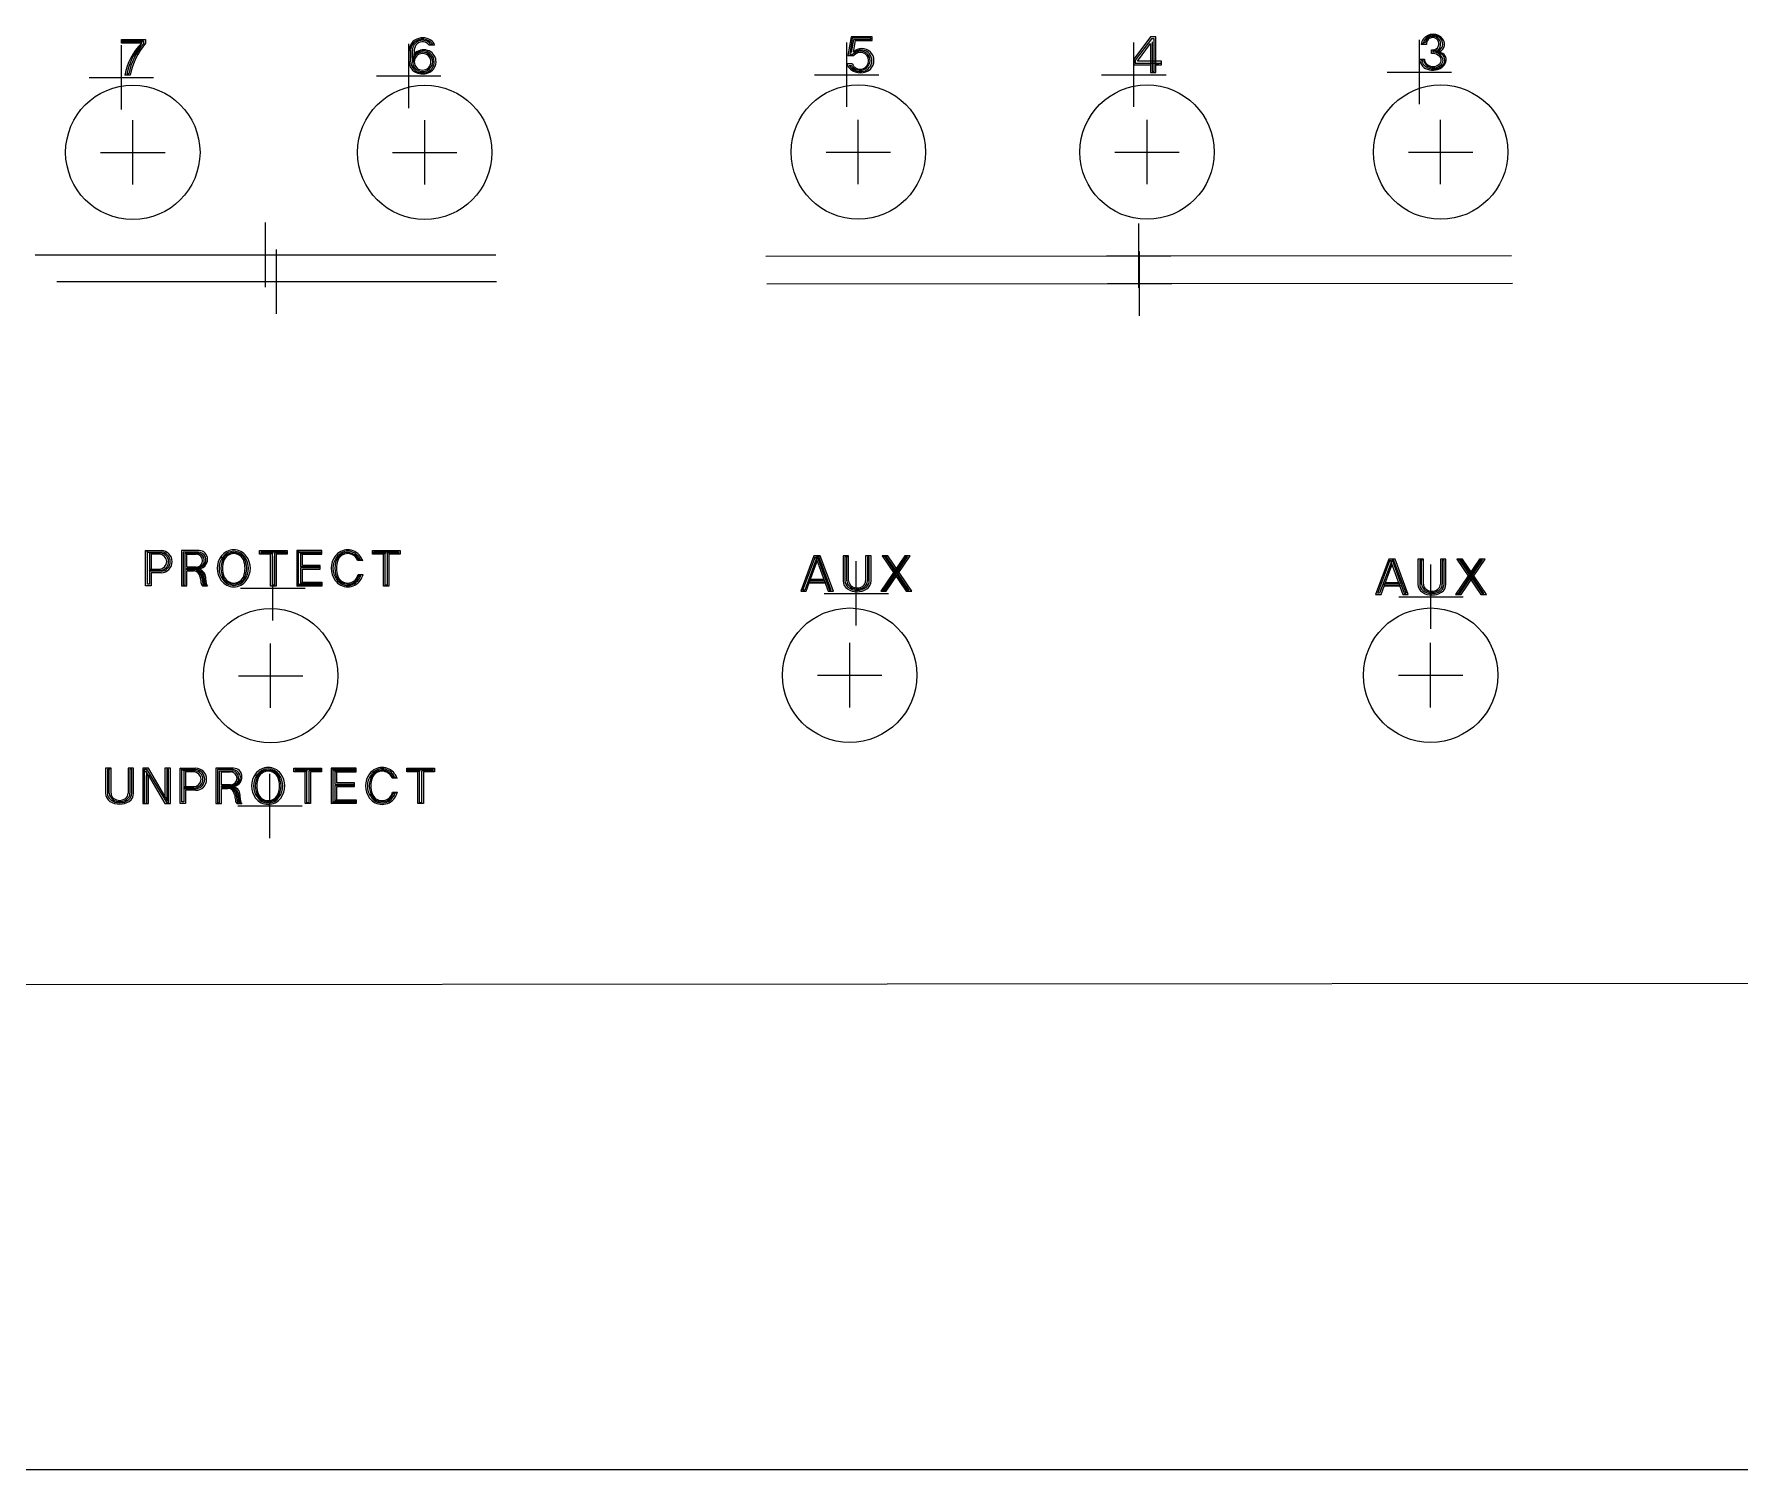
# Model space of a CAD drawing. Header units: millimetres. Extents: x -1 to 346, y -1 to 125.
# Drawn here: x 198.7 to 272.4, y 0 to 62 of the extents above; entities that cross this region are included whole.
import ezdxf

# ---------------------------------------------------------------- set-up
doc = ezdxf.new("R2010")
doc.units = ezdxf.units.MM
for name, color, linetype in [('Contour', 7, 'CONTINUOUS'), ('Engraving', 7, 'CONTINUOUS'), ('Reference_points', 1, 'CONTINUOUS')]:
    doc.layers.add(name, color=color, linetype=linetype)

msp = doc.modelspace()

# ---------------------------------------------------------------- linework, layer by layer
at = {"layer": 'Contour', "color": 7, "linetype": 'CONTINUOUS'}
msp.add_line((346, 0), (0, 0), dxfattribs=at)
for centre in [(202.981, 56.865), (215.583, 56.865), (234.299, 56.878), (246.768, 56.875), (259.438, 56.875), (208.93, 34.278), (233.93, 34.299), (259.009, 34.299)]:
    msp.add_circle(centre, 2.9, dxfattribs=at)
at = {"layer": 'Engraving', "color": 255, "linetype": 'CONTINUOUS'}
for p, q in [((202.489, 61.57083), (202.489, 61.73)), ((202.489, 61.73), (203.52358, 61.73)), ((203.36442, 61.57083), (202.489, 61.57083)), ((202.52083, 61.61858), (202.52083, 61.68225)), ((202.52083, 61.68225), (203.444, 61.68225)), ((203.39625, 61.61858), (202.52083, 61.61858)), ((203.26892, 61.41167), (203.36442, 61.57083)), ((203.444, 61.68225), (203.444, 61.55492)), ((203.52358, 61.73), (203.52358, 61.57083)), ((214.9715, 61.26575), (214.9715, 60.80417)), ((215.05108, 60.9315), (215.05108, 61.26575)), ((215.13067, 61.26575), (215.13067, 61.1225)), ((215.13067, 60.77233), (215.13067, 61.1225)), ((216.00608, 61.48858), (215.76733, 61.48858)), ((215.831, 61.53633), (215.9265, 61.53633)), ((233.995, 61.845), (233.85175, 61.04917)), ((234.04275, 61.79725), (233.93133, 61.09692)), ((234.90225, 61.845), (233.995, 61.845)), ((234.01092, 61.1765), (234.10642, 61.73358)), ((234.83858, 61.79725), (234.04275, 61.79725)), ((234.0905, 61.19242), (234.186, 61.68583)), ((234.10642, 61.73358), (234.83858, 61.73358)), ((234.186, 61.68583), (234.90225, 61.68583)), ((234.83858, 61.73358), (234.83858, 61.79725)), ((234.90225, 61.68583), (234.90225, 61.845)), ((246.91225, 61.845), (246.196, 60.89)), ((246.96, 61.76542), (246.25967, 60.84225)), ((246.35517, 60.7945), (246.91225, 61.5585)), ((247.151, 61.845), (246.91225, 61.845)), ((246.91225, 61.5585), (246.91225, 60.317)), ((247.07142, 61.76542), (246.96, 61.76542)), ((246.99183, 61.63808), (246.99183, 60.34883)), ((247.07142, 60.34883), (247.07142, 61.76542)), ((247.151, 60.317), (247.151, 61.845)), ((258.70008, 61.58992), (258.60458, 61.52625)), ((258.82742, 61.52625), (258.60458, 61.52625)), ((258.77967, 61.58992), (258.70008, 61.58992)), ((259.05025, 61.12833), (259.05025, 61.2875)), ((259.05025, 61.2875), (259.11392, 61.2875)), ((259.11392, 61.12833), (259.05025, 61.12833)), ((259.11392, 61.23975), (259.30492, 61.2875)), ((259.11392, 61.192), (259.11392, 61.23975)), ((215.05108, 60.9315), (215.05108, 60.77233)), ((215.05108, 60.77233), (215.13067, 60.77233)), ((234.04275, 60.68308), (233.804, 60.68308)), ((233.85175, 61.04917), (234.10642, 61.04917)), ((233.8995, 60.61942), (233.995, 60.61942)), ((233.93133, 61.09692), (234.05867, 61.09692)), ((246.196, 60.89), (246.196, 60.63533)), ((246.196, 60.63533), (246.91225, 60.63533)), ((246.25967, 60.84225), (246.25967, 60.71492)), ((246.25967, 60.71492), (247.342, 60.71492)), ((247.38975, 60.7945), (246.35517, 60.7945)), ((247.342, 60.71492), (247.151, 60.63533)), ((247.151, 60.63533), (247.38975, 60.63533)), ((247.38975, 60.63533), (247.38975, 60.7945)), ((258.525, 60.88958), (258.74783, 60.88958)), ((258.6205, 60.82592), (258.70008, 60.82592)), ((202.871, 60.202), (202.63225, 60.202)), ((202.80733, 60.24975), (202.72775, 60.24975)), ((246.91225, 60.317), (247.151, 60.317)), ((246.99183, 60.34883), (247.07142, 60.34883)), ((198.764, 52.44556), (218.658, 52.43444)), ((230.312, 52.38864), (262.5, 52.41336)), ((199.697, 51.2855), (218.679, 51.2865)), ((230.349, 51.18864), (262.537, 51.21336)), ((203.69408, 39.56558), (203.53492, 39.677)), ((203.53492, 39.677), (204.20342, 39.677)), ((203.53492, 38.149), (203.53492, 39.677)), ((203.6145, 38.22858), (203.6145, 39.61333)), ((203.6145, 39.61333), (204.20342, 39.61333)), ((203.69408, 39.56558), (203.69408, 38.22858)), ((204.1875, 39.56558), (203.69408, 39.56558)), ((204.12383, 39.51783), (203.77367, 39.51783)), ((203.77367, 39.51783), (203.77367, 38.88117)), ((205.843, 39.677), (205.079, 39.677)), ((205.079, 39.677), (205.079, 38.149)), ((205.81117, 39.61333), (205.15858, 39.61333)), ((205.15858, 39.61333), (205.15858, 38.18083)), ((205.23817, 38.18083), (205.23817, 39.56558)), ((205.23817, 39.56558), (205.81117, 39.56558)), ((205.31775, 38.96075), (205.31775, 39.51783)), ((205.31775, 39.51783), (205.71567, 39.51783)), ((206.90942, 39.24625), (206.798, 39.43725)), ((206.86167, 39.3895), (206.92533, 39.3895)), ((206.92533, 39.3895), (206.90942, 39.24625)), ((208.454, 39.51683), (208.454, 39.676)), ((208.454, 39.676), (209.64775, 39.676)), ((208.9315, 39.51683), (208.454, 39.51683)), ((208.51767, 39.56458), (208.51767, 39.62825)), ((208.51767, 39.62825), (209.58408, 39.62825)), ((209.04292, 39.56458), (208.51767, 39.56458)), ((209.01108, 39.56458), (208.9315, 39.51683)), ((208.9315, 38.148), (208.9315, 39.51683)), ((209.01108, 38.17983), (209.01108, 39.56458)), ((209.58408, 39.56458), (209.09067, 39.56458)), ((209.09067, 39.56458), (209.09067, 38.17983)), ((209.64775, 39.51683), (209.17025, 39.51683)), ((209.17025, 39.51683), (209.17025, 38.148)), ((209.58408, 39.62825), (209.58408, 39.56458)), ((209.64775, 39.676), (209.64775, 39.51683)), ((210.1405, 39.62825), (210.06092, 39.676)), ((210.06092, 39.676), (210.06092, 38.148)), ((211.14325, 39.676), (210.06092, 39.676)), ((210.06092, 39.676), (210.29967, 39.51683)), ((210.29967, 39.51683), (210.06092, 39.676)), ((210.1405, 39.62825), (211.0955, 39.62825)), ((210.1405, 38.19575), (210.1405, 39.62825)), ((211.0955, 39.56458), (210.22008, 39.56458)), ((210.22008, 39.56458), (210.22008, 38.99158)), ((210.29967, 39.03933), (210.29967, 39.51683)), ((210.29967, 39.51683), (211.14325, 39.51683)), ((211.06367, 39.03933), (210.29967, 39.03933)), ((211.06367, 38.88017), (211.06367, 39.03933)), ((211.0955, 39.62825), (211.0955, 39.56458)), ((211.14325, 39.51683), (211.14325, 39.676)), ((212.71883, 39.294), (212.63925, 39.42133)), ((212.90983, 39.24625), (212.687, 39.24625)), ((212.7825, 39.294), (212.71883, 39.294)), ((212.79842, 39.30992), (212.90983, 39.24625)), ((213.323, 39.51683), (213.323, 39.676)), ((213.323, 39.676), (214.51675, 39.676)), ((213.8005, 39.51683), (213.323, 39.51683)), ((213.38667, 39.56458), (213.38667, 39.62825)), ((213.38667, 39.62825), (214.45308, 39.62825)), ((213.91192, 39.56458), (213.38667, 39.56458)), ((213.88008, 39.56458), (213.8005, 39.51683)), ((213.8005, 38.148), (213.8005, 39.51683)), ((213.88008, 38.17983), (213.88008, 39.56458)), ((214.45308, 39.56458), (213.95967, 39.56458)), ((213.95967, 39.56458), (213.95967, 38.17983)), ((214.51675, 39.51683), (214.03925, 39.51683)), ((214.03925, 39.51683), (214.03925, 38.148)), ((214.45308, 39.62825), (214.45308, 39.56458)), ((214.51675, 39.676), (214.51675, 39.51683)), ((232.388, 39.455), (231.815, 37.927)), ((231.9105, 37.97475), (232.45167, 39.42317)), ((232.53125, 39.42317), (231.99008, 37.97475)), ((232.05375, 37.927), (232.51533, 39.20033)), ((232.51533, 39.20033), (232.22883, 38.43633)), ((232.65858, 39.455), (232.388, 39.455)), ((232.45167, 39.42317), (232.99283, 37.927)), ((232.53125, 39.42317), (233.0565, 37.97475)), ((232.59492, 39.42317), (232.53125, 39.42317)), ((233.13608, 37.97475), (232.59492, 39.42317)), ((233.23158, 37.927), (232.65858, 39.455)), ((233.88467, 39.454), (233.64592, 39.454)), ((233.64592, 39.454), (233.64592, 38.37167)), ((233.80508, 39.40625), (233.7255, 39.40625)), ((233.7255, 39.40625), (233.7255, 38.37167)), ((233.80508, 39.40625), (233.88467, 39.454)), ((233.80508, 38.37167), (233.80508, 39.40625)), ((233.88467, 38.37167), (233.88467, 39.454)), ((234.85558, 39.454), (234.61683, 39.454)), ((234.61683, 39.454), (234.61683, 38.37167)), ((234.776, 39.40625), (234.69642, 39.40625)), ((234.69642, 39.40625), (234.69642, 38.37167)), ((234.776, 38.37167), (234.776, 39.40625)), ((234.85558, 38.37167), (234.85558, 39.454)), ((236.3035, 39.454), (235.26892, 37.926)), ((235.444, 39.40625), (235.33258, 39.454)), ((235.33258, 39.454), (236.36717, 37.926)), ((235.57133, 39.454), (235.33258, 39.454)), ((236.35125, 39.40625), (235.38033, 37.97375)), ((235.444, 39.40625), (236.41492, 37.97375)), ((235.52358, 39.40625), (235.444, 39.40625)), ((235.45992, 37.97375), (236.43083, 39.40625)), ((235.50767, 37.926), (236.54225, 39.454)), ((236.4945, 37.97375), (235.52358, 39.40625)), ((236.60592, 37.926), (235.57133, 39.454)), ((236.54225, 39.454), (236.3035, 39.454)), ((236.43083, 39.40625), (236.35125, 39.40625)), ((257.202, 39.312), (256.629, 37.784)), ((256.7245, 37.83175), (257.26567, 39.28017)), ((257.34525, 39.28017), (256.80408, 37.83175)), ((256.86775, 37.784), (257.32933, 39.05733)), ((257.32933, 39.05733), (257.04283, 38.29333)), ((257.47258, 39.312), (257.202, 39.312)), ((257.26567, 39.28017), (257.80683, 37.784)), ((257.34525, 39.28017), (257.8705, 37.83175)), ((257.40892, 39.28017), (257.34525, 39.28017)), ((257.95008, 37.83175), (257.40892, 39.28017)), ((258.04558, 37.784), (257.47258, 39.312)), ((258.69867, 39.311), (258.45992, 39.311)), ((258.45992, 39.311), (258.45992, 38.22867)), ((258.61908, 39.26325), (258.5395, 39.26325)), ((258.5395, 39.26325), (258.5395, 38.22867)), ((258.61908, 39.26325), (258.69867, 39.311)), ((258.61908, 38.22867), (258.61908, 39.26325)), ((258.69867, 38.22867), (258.69867, 39.311)), ((259.66958, 39.311), (259.43083, 39.311)), ((259.43083, 39.311), (259.43083, 38.22867)), ((259.59, 39.26325), (259.51042, 39.26325)), ((259.51042, 39.26325), (259.51042, 38.22867)), ((259.59, 38.22867), (259.59, 39.26325)), ((259.66958, 38.22867), (259.66958, 39.311)), ((261.1175, 39.311), (260.08292, 37.783)), ((260.258, 39.26325), (260.14658, 39.311)), ((260.14658, 39.311), (261.18117, 37.783)), ((260.38533, 39.311), (260.14658, 39.311)), ((261.16525, 39.26325), (260.19433, 37.83075)), ((260.258, 39.26325), (261.22892, 37.83075)), ((260.33758, 39.26325), (260.258, 39.26325)), ((260.27392, 37.83075), (261.24483, 39.26325)), ((260.32167, 37.783), (261.35625, 39.311)), ((261.3085, 37.83075), (260.33758, 39.26325)), ((261.41992, 37.783), (260.38533, 39.311)), ((261.35625, 39.311), (261.1175, 39.311)), ((261.24483, 39.26325), (261.16525, 39.26325)), ((203.69408, 38.78567), (203.77367, 38.88117)), ((204.20342, 38.78567), (203.69408, 38.78567)), ((203.77367, 38.88117), (204.12383, 38.88117)), ((203.77367, 38.88117), (203.77367, 38.83342)), ((203.77367, 38.83342), (204.21933, 38.83342)), ((204.20342, 38.722), (203.77367, 38.722)), ((203.77367, 38.722), (203.77367, 38.149)), ((205.71567, 38.96075), (205.31775, 38.96075)), ((205.31775, 38.84933), (205.31775, 38.913)), ((205.31775, 38.913), (205.69975, 38.913)), ((205.69975, 38.84933), (205.31775, 38.84933)), ((205.31775, 38.149), (205.31775, 38.80158)), ((205.31775, 38.80158), (205.60425, 38.80158)), ((205.85892, 38.94483), (205.71567, 38.96075)), ((205.71567, 38.96075), (205.77933, 38.88117)), ((206.01808, 38.48325), (206.06583, 38.18083)), ((206.14542, 38.29225), (206.1295, 38.51508)), ((210.06092, 38.148), (210.29967, 38.30717)), ((210.06092, 38.148), (210.29967, 38.30717)), ((210.22008, 38.99158), (211.03183, 38.99158)), ((211.03183, 38.92792), (210.22008, 38.92792)), ((210.22008, 38.92792), (210.22008, 38.25942)), ((210.29967, 38.30717), (210.29967, 38.88017)), ((210.29967, 38.88017), (211.06367, 38.88017)), ((210.29967, 38.30717), (211.14325, 38.30717)), ((211.03183, 38.99158), (211.03183, 38.92792)), ((211.14325, 38.30717), (211.14325, 38.148)), ((212.65517, 38.41858), (212.76658, 38.60958)), ((212.70292, 38.64142), (212.92575, 38.64142)), ((212.76658, 38.60958), (212.83025, 38.60958)), ((232.197, 38.38858), (232.18108, 38.32492)), ((232.18108, 38.32492), (232.8655, 38.32492)), ((232.83367, 38.38858), (232.197, 38.38858)), ((232.22883, 38.43633), (232.81775, 38.43633)), ((232.81775, 38.43633), (232.83367, 38.38858)), ((232.8655, 38.32492), (232.8655, 38.27717)), ((257.04283, 38.29333), (257.63175, 38.29333)), ((257.63175, 38.29333), (257.64767, 38.24558)), ((203.77367, 38.149), (203.53492, 38.149)), ((203.69408, 38.22858), (203.6145, 38.22858)), ((205.079, 38.149), (205.31775, 38.149)), ((205.15858, 38.18083), (205.23817, 38.18083)), ((205.98625, 38.149), (206.01808, 38.19675)), ((205.98625, 38.149), (206.20908, 38.149)), ((206.06583, 38.18083), (206.11358, 38.16492)), ((209.17025, 38.148), (208.9315, 38.148)), ((209.09067, 38.17983), (209.01108, 38.17983)), ((211.14325, 38.148), (210.06092, 38.148)), ((211.11142, 38.19575), (210.1405, 38.19575)), ((210.22008, 38.25942), (211.11142, 38.25942)), ((211.11142, 38.25942), (211.11142, 38.19575)), ((214.03925, 38.148), (213.8005, 38.148)), ((213.95967, 38.17983), (213.88008, 38.17983)), ((231.815, 37.927), (232.05375, 37.927)), ((231.99008, 37.97475), (231.9105, 37.97475)), ((232.8655, 38.27717), (232.18108, 38.27717)), ((232.99283, 37.927), (233.23158, 37.927)), ((233.0565, 37.97475), (233.13608, 37.97475)), ((235.38033, 37.97375), (235.26892, 37.926)), ((235.26892, 37.926), (235.50767, 37.926)), ((235.38033, 37.97375), (235.45992, 37.97375)), ((236.36717, 37.926), (236.60592, 37.926)), ((236.41492, 37.97375), (236.4945, 37.97375)), ((256.629, 37.784), (256.86775, 37.784)), ((256.80408, 37.83175), (256.7245, 37.83175)), ((257.011, 38.24558), (256.99508, 38.18192)), ((256.99508, 38.18192), (257.6795, 38.18192)), ((257.6795, 38.13417), (256.99508, 38.13417)), ((257.64767, 38.24558), (257.011, 38.24558)), ((257.6795, 38.18192), (257.6795, 38.13417)), ((257.80683, 37.784), (258.04558, 37.784)), ((257.8705, 37.83175), (257.95008, 37.83175)), ((260.19433, 37.83075), (260.08292, 37.783)), ((260.08292, 37.783), (260.32167, 37.783)), ((260.19433, 37.83075), (260.27392, 37.83075)), ((261.18117, 37.783), (261.41992, 37.783)), ((261.22892, 37.83075), (261.3085, 37.83075)), ((202.04267, 30.286), (201.80392, 30.286)), ((201.80392, 30.286), (201.80392, 29.20367)), ((201.96308, 30.23825), (201.8835, 30.23825)), ((201.8835, 30.23825), (201.8835, 29.20367)), ((201.96308, 30.23825), (202.04267, 30.286)), ((201.96308, 29.20367), (201.96308, 30.23825)), ((202.04267, 29.20367), (202.04267, 30.286)), ((203.01358, 30.286), (202.77483, 30.286)), ((202.77483, 30.286), (202.77483, 29.20367)), ((202.934, 30.23825), (202.85442, 30.23825)), ((202.85442, 30.23825), (202.85442, 29.20367)), ((202.934, 29.20367), (202.934, 30.23825)), ((203.01358, 29.20367), (203.01358, 30.286)), ((203.65075, 30.286), (203.412, 30.286)), ((203.412, 30.286), (203.412, 28.758)), ((203.49158, 28.78983), (203.49158, 30.23825)), ((203.49158, 30.23825), (203.57117, 30.23825)), ((203.57117, 30.23825), (204.44658, 28.78983)), ((204.367, 29.07633), (203.65075, 30.286)), ((204.60575, 30.286), (204.367, 30.286)), ((204.367, 30.286), (204.367, 29.07633)), ((204.52617, 30.23825), (204.44658, 30.23825)), ((204.44658, 30.23825), (204.44658, 28.949)), ((204.52617, 28.78983), (204.52617, 30.23825)), ((204.60575, 28.758), (204.60575, 30.286)), ((205.17908, 30.17358), (205.01992, 30.285)), ((205.01992, 30.285), (205.68842, 30.285)), ((205.01992, 28.757), (205.01992, 30.285)), ((205.0995, 28.83658), (205.0995, 30.22133)), ((205.0995, 30.22133), (205.68842, 30.22133)), ((207.328, 30.285), (206.564, 30.285)), ((206.564, 30.285), (206.564, 28.757)), ((207.29617, 30.22133), (206.64358, 30.22133)), ((206.64358, 30.22133), (206.64358, 28.78883)), ((209.938, 30.12483), (209.938, 30.284)), ((209.938, 30.284), (211.13175, 30.284)), ((210.00167, 30.17258), (210.00167, 30.23625)), ((210.00167, 30.23625), (211.06808, 30.23625)), ((211.06808, 30.23625), (211.06808, 30.17258)), ((211.13175, 30.284), (211.13175, 30.12483)), ((211.6245, 30.23625), (211.54492, 30.284)), ((211.54492, 30.284), (211.54492, 28.756)), ((212.62725, 30.284), (211.54492, 30.284)), ((211.54492, 30.284), (211.78367, 30.12483)), ((211.78367, 30.12483), (211.54492, 30.284)), ((211.6245, 30.23625), (212.5795, 30.23625)), ((211.6245, 28.80375), (211.6245, 30.23625)), ((212.5795, 30.23625), (212.5795, 30.17258)), ((212.62725, 30.12483), (212.62725, 30.284)), ((214.807, 30.12483), (214.807, 30.284)), ((214.807, 30.284), (216.00075, 30.284)), ((214.87067, 30.17258), (214.87067, 30.23625)), ((214.87067, 30.23625), (215.93708, 30.23625)), ((215.93708, 30.23625), (215.93708, 30.17258)), ((216.00075, 30.284), (216.00075, 30.12483)), ((203.65075, 29.96767), (203.52342, 30.17458)), ((203.52342, 30.17458), (203.57117, 30.095)), ((203.57117, 30.095), (203.57117, 28.78983)), ((203.57117, 28.78983), (203.57117, 29.96767)), ((203.57117, 29.96767), (203.65075, 29.96767)), ((203.65075, 28.758), (203.65075, 29.96767)), ((203.65075, 29.96767), (204.367, 28.758)), ((205.17908, 30.17358), (205.17908, 28.83658)), ((205.6725, 30.17358), (205.17908, 30.17358)), ((205.17908, 29.39367), (205.25867, 29.48917)), ((205.60883, 30.12583), (205.25867, 30.12583)), ((205.25867, 30.12583), (205.25867, 29.48917)), ((205.25867, 29.48917), (205.60883, 29.48917)), ((205.25867, 29.48917), (205.25867, 29.44142)), ((206.72317, 28.78883), (206.72317, 30.17358)), ((206.72317, 30.17358), (207.29617, 30.17358)), ((206.80275, 29.56875), (206.80275, 30.12583)), ((206.80275, 30.12583), (207.20067, 30.12583)), ((207.20067, 29.56875), (206.80275, 29.56875)), ((206.80275, 29.45733), (206.80275, 29.521)), ((206.80275, 29.521), (207.18475, 29.521)), ((207.18475, 29.45733), (206.80275, 29.45733)), ((207.34392, 29.55283), (207.20067, 29.56875)), ((207.20067, 29.56875), (207.26433, 29.48917)), ((208.39442, 29.85425), (208.283, 30.04525)), ((208.34667, 29.9975), (208.41033, 29.9975)), ((208.41033, 29.9975), (208.39442, 29.85425)), ((210.4155, 30.12483), (209.938, 30.12483)), ((210.52692, 30.17258), (210.00167, 30.17258)), ((210.49508, 30.17258), (210.4155, 30.12483)), ((210.4155, 28.756), (210.4155, 30.12483)), ((210.49508, 28.78783), (210.49508, 30.17258)), ((211.06808, 30.17258), (210.57467, 30.17258)), ((210.57467, 30.17258), (210.57467, 28.78783)), ((211.13175, 30.12483), (210.65425, 30.12483)), ((210.65425, 30.12483), (210.65425, 28.756)), ((212.5795, 30.17258), (211.70408, 30.17258)), ((211.70408, 30.17258), (211.70408, 29.59958)), ((211.70408, 29.59958), (212.51583, 29.59958)), ((212.51583, 29.53592), (211.70408, 29.53592)), ((211.70408, 29.53592), (211.70408, 28.86742)), ((211.78367, 29.64733), (211.78367, 30.12483)), ((211.78367, 30.12483), (212.62725, 30.12483)), ((212.54767, 29.64733), (211.78367, 29.64733)), ((211.78367, 28.91517), (211.78367, 29.48817)), ((211.78367, 29.48817), (212.54767, 29.48817)), ((212.51583, 29.59958), (212.51583, 29.53592)), ((212.54767, 29.48817), (212.54767, 29.64733)), ((214.20283, 29.902), (214.12325, 30.02933)), ((214.39383, 29.85425), (214.171, 29.85425)), ((214.2665, 29.902), (214.20283, 29.902)), ((214.28242, 29.91792), (214.39383, 29.85425)), ((215.2845, 30.12483), (214.807, 30.12483)), ((215.39592, 30.17258), (214.87067, 30.17258)), ((215.36408, 30.17258), (215.2845, 30.12483)), ((215.2845, 28.756), (215.2845, 30.12483)), ((215.36408, 28.78783), (215.36408, 30.17258)), ((215.93708, 30.17258), (215.44367, 30.17258)), ((215.44367, 30.17258), (215.44367, 28.78783)), ((216.00075, 30.12483), (215.52325, 30.12483)), ((215.52325, 30.12483), (215.52325, 28.756)), ((203.412, 28.758), (203.65075, 28.758)), ((204.49433, 28.86942), (204.367, 29.07633)), ((204.367, 28.758), (204.60575, 28.758)), ((204.44658, 28.949), (204.49433, 28.86942)), ((204.44658, 28.78983), (204.52617, 28.78983)), ((205.25867, 28.757), (205.01992, 28.757)), ((205.17908, 28.83658), (205.0995, 28.83658)), ((205.68842, 29.39367), (205.17908, 29.39367)), ((205.25867, 29.44142), (205.70433, 29.44142)), ((205.68842, 29.33), (205.25867, 29.33)), ((205.25867, 29.33), (205.25867, 28.757)), ((206.564, 28.757), (206.80275, 28.757)), ((206.64358, 28.78883), (206.72317, 28.78883)), ((206.80275, 28.757), (206.80275, 29.40958)), ((206.80275, 29.40958), (207.08925, 29.40958)), ((207.47125, 28.757), (207.50308, 28.80475)), ((207.47125, 28.757), (207.69408, 28.757)), ((207.50308, 29.09125), (207.55083, 28.78883)), ((207.55083, 28.78883), (207.59858, 28.77292)), ((207.63042, 28.90025), (207.6145, 29.12308)), ((210.65425, 28.756), (210.4155, 28.756)), ((210.57467, 28.78783), (210.49508, 28.78783)), ((211.54492, 28.756), (211.78367, 28.91517)), ((211.54492, 28.756), (211.78367, 28.91517)), ((212.62725, 28.756), (211.54492, 28.756)), ((212.59542, 28.80375), (211.6245, 28.80375)), ((211.70408, 28.86742), (212.59542, 28.86742)), ((211.78367, 28.91517), (212.62725, 28.91517)), ((212.59542, 28.86742), (212.59542, 28.80375)), ((212.62725, 28.91517), (212.62725, 28.756)), ((214.13917, 29.02658), (214.25058, 29.21758)), ((214.18692, 29.24942), (214.40975, 29.24942)), ((214.25058, 29.21758), (214.31425, 29.21758)), ((215.52325, 28.756), (215.2845, 28.756)), ((215.44367, 28.78783), (215.36408, 28.78783))]:
    msp.add_line(p, q, dxfattribs=at)
at = {"layer": 'Engraving', "color": 7, "linetype": 'CONTINUOUS'}
msp.add_line((0.20205, 20.80332), (345.78795, 21.06268), dxfattribs=at)
at = {"layer": 'Engraving', "color": 255, "linetype": 'CONTINUOUS'}
for centre, radius, start, end in [((259.11392, 61.49847), 0.42382, 12.46065, 167.53935), ((259.11392, 61.44217), 0.52486, 37.95776, 142.04224), ((259.11349, 61.53112), 0.33896, 76.34645, 170.01057), ((259.10668, 61.53855), 0.33345, 338.22216, 434.90794), ((205.11747, 59.75293), 2.52546, 133.95948, 169.75731), ((205.26742, 59.77388), 2.58387, 140.66502, 169.38716), ((205.51958, 59.73457), 2.76074, 138.74827, 169.24504), ((206.05424, 59.52438), 3.25456, 141.03878, 167.98282), ((216.71844, 61.01904), 1.82702, 169.2045, 190.7955), ((215.43628, 61.26827), 0.5209, 121.70853, 169.71771), ((215.44424, 61.26212), 0.47276, 131.55146, 179.56064), ((215.48856, 61.26408), 0.43748, 38.48619, 179.7811), ((215.52732, 60.71853), 0.52169, 81.08522, 155.90606), ((215.48879, 60.7475), 0.43841, 3.24667, 176.75333), ((215.48879, 60.77233), 0.35813, 0, 180), ((215.49126, 61.20288), 0.5483, 37.45735, 131.12147), ((215.51601, 61.26603), 0.38534, 132.03292, 180.0421), ((215.54135, 60.69739), 0.59108, 74.06112, 134.01137), ((215.50471, 61.1563), 0.65212, 58.34769, 121.65231), ((215.48508, 61.29975), 0.33959, 33.7833, 131.96667), ((215.51742, 60.76866), 0.47403, 284.98619, 438.96368), ((215.5637, 60.77712), 0.50828, -62.40227, 74.01572), ((215.65447, 61.40569), 0.36125, 13.26506, 57.8103), ((234.4285, 60.82394), 0.45967, -22.06631, 143.56866), ((234.45658, 60.83019), 0.515, 44.69622, 135.30378), ((234.37222, 60.94253), 0.2864, 111.86006, 158.13994), ((234.38339, 60.81844), 0.36048, 3.78685, 140.20483), ((234.41051, 60.83849), 0.39723, 355.94773, 471.39862), ((234.47001, 60.82633), 0.50832, 313.92991, 406.07009), ((259.065, 61.48056), 0.46268, 142.06473, 174.33245), ((259.17149, 61.51268), 0.34434, 140.18419, 177.74078), ((259.10117, 61.55155), 0.26587, 34.28995, 136.91264), ((259.10328, 61.55146), 0.26418, 272.3069, 394.563), ((259.11319, 60.7423), 0.38603, 45.34725, 89.89248), ((259.11923, 60.74988), 0.44215, 27.38394, 90.68855), ((259.20998, 61.54479), 0.32096, -90.10077, 8.0826), ((258.89632, 60.16143), 1.10758, 59.16178, 73.57946), ((259.22326, 61.47136), 0.20118, 293.9476, 343.68055), ((259.30616, 61.50201), 0.29446, 272.85621, 336.16083), ((259.26887, 60.74634), 0.46449, 46.02058, 83.57717), ((259.23142, 61.53397), 0.37575, -23.69039, 37.94042), ((215.4196, 60.76974), 0.50448, 190.61235, 245.48174), ((215.48004, 60.80441), 0.50854, 180.02727, 249.95677), ((215.48879, 60.78992), 0.43806, 182.30073, 357.69927), ((215.48879, 60.77233), 0.35813, 180, 360), ((234.31875, 60.8825), 0.55203, 201.17661, 229.89875), ((234.40864, 60.96128), 0.61326, 213.87961, 267.04282), ((234.39292, 60.93427), 0.63983, 227.8041, 312.1959), ((234.37063, 60.84344), 0.43736, 210.81112, 355.66992), ((234.37996, 60.81966), 0.36382, -157.95099, 3.55953), ((234.40597, 60.83127), 0.48331, 266.56369, 338.1312), ((259.03297, 60.93167), 0.50971, 184.73662, 261.17256), ((258.99839, 60.89548), 0.38424, 190.43119, 222.69891), ((259.13263, 60.96454), 0.45422, 197.76931, 326.6001), ((259.12612, 61.01209), 0.55719, 222.60389, 323.75577), ((259.01021, 60.87015), 0.2631, 175.7639, 230.63328), ((259.11392, 60.99127), 0.42253, 230.17875, 309.82125), ((259.09137, 61.28221), 0.86507, 260.91343, 284.29169), ((259.18269, 60.95055), 0.52117, 283.5639, 335.01491), ((259.22457, 60.84183), 0.23713, 312.41033, 407.58967), ((259.31824, 60.84529), 0.30435, -32.29761, 61.36652), ((259.30486, 60.83388), 0.23893, 330.02488, 389.97512), ((259.38035, 60.86134), 0.30434, -25.47891, 46.0886), ((215.48819, 60.92985), 0.67863, 245.82266, 297.27366), ((215.51134, 61.1265), 0.82583, 255.58456, 278.96282), ((204.12383, 39.1995), 0.31833, 270, 450), ((204.15397, 39.19735), 0.36976, 280.18161, 444.79749), ((204.20342, 39.1995), 0.4775, -90, 90), ((204.18338, 39.1995), 0.41432, -87.22816, 87.22816), ((205.7124, 39.42336), 0.51052, 268.58041, 311.38581), ((205.71567, 39.23929), 0.27854, -90, 90), ((205.7816, 39.30865), 0.42749, 269.69622, 360.30378), ((205.80117, 39.27293), 0.34055, 316.92169, 448.31804), ((205.74024, 39.24792), 0.32549, -68.61584, 77.41325), ((205.84493, 39.31285), 0.36416, 359.69622, 450.30378), ((207.50528, 38.912), 0.88098, 143.401, 216.599), ((207.50464, 38.912), 0.80089, 143.401, 216.599), ((207.65182, 38.912), 0.86936, 146.68431, 213.31569), ((207.33917, 39.03667), 0.6733, 36.50955, 143.49045), ((207.84523, 38.912), 0.99372, 160.34455, 199.65545), ((207.33917, 39.07143), 0.57374, 33.66786, 146.33214), ((207.33917, 39.09021), 0.4572, 19.95543, 160.04457), ((207.33917, 39.08317), 0.51487, 36.50955, 143.49045), ((207.02651, 38.912), 0.86936, 326.68431, 393.31569), ((206.8331, 38.912), 0.99372, 340.34455, 379.65545), ((207.17369, 38.912), 0.80089, -36.599, 36.599), ((207.17306, 38.912), 0.88098, 323.401, 396.599), ((212.42336, 38.912), 0.88098, 143.401, 216.599), ((212.42273, 38.912), 0.80089, 143.401, 216.599), ((212.56991, 38.912), 0.86936, 146.68431, 213.31569), ((212.25725, 39.03667), 0.6733, 36.50955, 143.49045), ((212.76332, 38.912), 0.99372, 160.34455, 199.65545), ((212.25725, 39.08793), 0.56476, 32.27455, 147.72545), ((212.25725, 39.09021), 0.4572, 19.95543, 160.04457), ((212.25442, 39.07828), 0.51554, 41.71467, 142.86655), ((212.26201, 38.94605), 0.64817, 34.15066, 43.16896), ((212.0991, 38.90132), 0.88106, 23.0476, 37.46528), ((205.60231, 38.51256), 0.28903, 3.65738, 89.61577), ((205.70483, 38.4882), 0.36117, 1.73985, 90.80621), ((205.43741, 38.37999), 0.53769, 7.6341, 60.7973), ((205.59716, 38.43868), 0.42327, 6.04434, 75.97384), ((205.74686, 38.49959), 0.38296, 2.31852, 85.13542), ((207.42038, 38.61345), 1.53185, 183.08549, 192.10379), ((206.8881, 38.49169), 0.91865, 182.51255, 198.72676), ((207.8545, 38.58415), 1.79068, 182.72035, 193.53985), ((207.33917, 38.78733), 0.6733, 216.50955, 323.49045), ((207.33917, 38.74422), 0.56915, 212.96891, 327.03109), ((207.33917, 38.73379), 0.4572, 199.95543, 340.04457), ((207.33917, 38.74897), 0.51976, 217.23138, 322.76862), ((212.25725, 38.78733), 0.6733, 216.50955, 323.49045), ((212.25725, 38.73607), 0.56476, 212.27455, 327.72545), ((212.25725, 38.73379), 0.4572, 199.95543, 340.04457), ((212.25518, 38.72698), 0.50507, 215.38625, 322.36715), ((211.6845, 38.8622), 1.04207, 344.15931, 347.7682), ((212.0904, 38.89955), 0.79465, 324.1807, 338.59838), ((212.05853, 38.91586), 0.90961, 324.43057, 342.43933), ((234.06679, 38.37406), 0.42088, 180.32577, 236.89515), ((234.08107, 38.37374), 0.35558, 180.33465, 230.06759), ((234.16546, 38.40155), 0.36162, 184.74004, 236.19105), ((234.16305, 38.37159), 0.27838, 179.98345, 233.14665), ((234.33845, 38.37159), 0.27838, -53.14665, 0.01655), ((234.37337, 38.36948), 0.32306, -56.18196, 0.38742), ((234.42043, 38.37374), 0.35558, 309.93241, 359.66535), ((234.43471, 38.37406), 0.42088, 303.10485, 359.67423), ((206.30061, 38.37449), 0.38687, 192.27336, 215.65162), ((206.35999, 38.30184), 0.21479, 182.55979, 225.36519), ((234.25075, 38.67144), 0.77051, 237.51424, 302.48576), ((234.25075, 38.57832), 0.62136, 230.17875, 309.82125), ((234.25871, 38.53531), 0.52465, 235.85796, 304.14204), ((234.25075, 38.49175), 0.42714, 233.401, 306.599), ((258.88079, 38.23106), 0.42088, 180.32577, 236.89515), ((258.89507, 38.23074), 0.35558, 180.33465, 230.06759), ((258.97946, 38.25855), 0.36162, 184.74004, 236.19105), ((259.06475, 38.52844), 0.77051, 237.51424, 302.48576), ((259.06475, 38.43532), 0.62136, 230.17875, 309.82125), ((258.97705, 38.22859), 0.27838, 179.98345, 233.14665), ((259.07271, 38.39231), 0.52465, 235.85796, 304.14204), ((259.06475, 38.34875), 0.42714, 233.401, 306.599), ((259.15245, 38.22859), 0.27838, -53.14665, 0.01655), ((259.18737, 38.22648), 0.32306, -56.18196, 0.38742), ((259.23443, 38.23074), 0.35558, 309.93241, 359.66535), ((259.24871, 38.23106), 0.42088, 303.10485, 359.67423), ((205.68842, 29.8075), 0.4775, -90, 90), ((205.66838, 29.8075), 0.41432, -87.22816, 87.22816), ((207.28617, 29.88093), 0.34055, 316.92169, 448.31804), ((207.32993, 29.92085), 0.36416, 359.69622, 450.30378), ((208.82417, 29.64467), 0.6733, 36.50955, 143.49045), ((208.82417, 29.67943), 0.57374, 33.66786, 146.33214), ((208.82417, 29.69117), 0.51487, 36.50955, 143.49045), ((213.74125, 29.64467), 0.6733, 36.50955, 143.49045), ((213.74125, 29.69593), 0.56476, 32.27455, 147.72545), ((213.73842, 29.68628), 0.51554, 41.71467, 142.86655), ((205.60883, 29.8075), 0.31833, 270, 450), ((205.63897, 29.80535), 0.36976, 280.18161, 444.79749), ((207.1974, 30.03136), 0.51052, 268.58041, 311.38581), ((207.18983, 29.0962), 0.36117, 1.73985, 90.80621), ((206.92241, 28.98799), 0.53769, 7.6341, 60.7973), ((207.08216, 29.04668), 0.42327, 6.04434, 75.97384), ((207.20067, 29.84729), 0.27854, -90, 90), ((207.2666, 29.91665), 0.42749, 269.69622, 360.30378), ((207.23186, 29.10759), 0.38296, 2.31852, 85.13542), ((207.22524, 29.85592), 0.32549, -68.61584, 77.41325), ((208.99028, 29.52), 0.88098, 143.401, 216.599), ((208.98964, 29.52), 0.80089, 143.401, 216.599), ((209.13682, 29.52), 0.86936, 146.68431, 213.31569), ((209.33023, 29.52), 0.99372, 160.34455, 199.65545), ((208.82417, 29.69821), 0.4572, 19.95543, 160.04457), ((208.51151, 29.52), 0.86936, 326.68431, 393.31569), ((208.3181, 29.52), 0.99372, 340.34455, 379.65545), ((208.65869, 29.52), 0.80089, -36.599, 36.599), ((208.65806, 29.52), 0.88098, 323.401, 396.599), ((213.90736, 29.52), 0.88098, 143.401, 216.599), ((213.90673, 29.52), 0.80089, 143.401, 216.599), ((214.05391, 29.52), 0.86936, 146.68431, 213.31569), ((214.24732, 29.52), 0.99372, 160.34455, 199.65545), ((213.74125, 29.69821), 0.4572, 19.95543, 160.04457), ((213.74601, 29.55405), 0.64817, 34.15066, 43.16896), ((213.5831, 29.50932), 0.88106, 23.0476, 37.46528), ((202.22479, 29.20606), 0.42088, 180.32577, 236.89515), ((202.23907, 29.20574), 0.35558, 180.33465, 230.06759), ((202.32346, 29.23355), 0.36162, 184.74004, 236.19105), ((202.40875, 29.50344), 0.77051, 237.51424, 302.48576), ((202.40875, 29.41032), 0.62136, 230.17875, 309.82125), ((202.32105, 29.20359), 0.27838, 179.98345, 233.14665), ((202.41671, 29.36731), 0.52465, 235.85796, 304.14204), ((202.40875, 29.32375), 0.42714, 233.401, 306.599), ((202.49645, 29.20359), 0.27838, -53.14665, 0.01655), ((202.53137, 29.20148), 0.32306, -56.18196, 0.38742), ((202.57843, 29.20574), 0.35558, 309.93241, 359.66535), ((202.59271, 29.20606), 0.42088, 303.10485, 359.67423), ((207.08731, 29.12056), 0.28903, 3.65738, 89.61577), ((208.90538, 29.22145), 1.53185, 183.08549, 192.10379), ((207.78561, 28.98249), 0.38687, 192.27336, 215.65162), ((208.3731, 29.09969), 0.91865, 182.51255, 198.72676), ((209.3395, 29.19215), 1.79068, 182.72035, 193.53985), ((207.84499, 28.90984), 0.21479, 182.55979, 225.36519), ((208.82417, 29.39533), 0.6733, 216.50955, 323.49045), ((208.82417, 29.35222), 0.56915, 212.96891, 327.03109), ((208.82417, 29.34179), 0.4572, 199.95543, 340.04457), ((208.82417, 29.35697), 0.51976, 217.23138, 322.76862), ((213.74125, 29.39533), 0.6733, 216.50955, 323.49045), ((213.74125, 29.34407), 0.56476, 212.27455, 327.72545), ((213.74125, 29.34179), 0.4572, 199.95543, 340.04457), ((213.73918, 29.33498), 0.50507, 215.38625, 322.36715), ((213.1685, 29.4702), 1.04207, 344.15931, 347.7682), ((213.5744, 29.50755), 0.79465, 324.1807, 338.59838), ((213.54253, 29.52386), 0.90961, 324.43057, 342.43933)]:
    msp.add_arc(centre, radius, start, end, dxfattribs=at)
at = {"layer": 'Reference_points', "color": 1, "linetype": 'CONTINUOUS'}
for p, q in [((202.489, 58.712), (202.489, 61.492)), ((214.891, 58.773), (214.891, 61.553)), ((233.804, 58.827), (233.804, 61.607)), ((246.196, 58.827), (246.196, 61.607)), ((258.525, 58.938), (258.525, 61.718)), ((201.099, 60.102), (203.879, 60.102)), ((213.501, 60.163), (216.281, 60.163)), ((232.414, 60.217), (235.194, 60.217)), ((244.806, 60.217), (247.586, 60.217)), ((257.135, 60.328), (259.915, 60.328)), ((202.981, 55.475), (202.981, 58.255)), ((215.583, 55.475), (215.583, 58.255)), ((234.299, 55.488), (234.299, 58.268)), ((246.768, 55.485), (246.768, 58.265)), ((259.438, 55.485), (259.438, 58.265)), ((201.591, 56.865), (204.371, 56.865)), ((214.193, 56.865), (216.973, 56.865)), ((232.909, 56.878), (235.689, 56.878)), ((245.378, 56.875), (248.158, 56.875)), ((258.048, 56.875), (260.828, 56.875)), ((208.711, 51.05), (208.711, 53.83)), ((246.406, 51.011), (246.406, 53.791)), ((207.321, 52.44), (210.101, 52.44)), ((209.188, 49.896), (209.188, 52.676)), ((245.016, 52.401), (247.796, 52.401)), ((246.443, 49.811), (246.443, 52.591)), ((207.798, 51.286), (210.578, 51.286)), ((245.053, 51.201), (247.833, 51.201)), ((209.025, 36.659), (209.025, 39.439)), ((234.21, 36.437), (234.21, 39.217)), ((259.024, 36.294), (259.024, 39.074)), ((207.635, 38.049), (210.415, 38.049)), ((232.82, 37.827), (235.6, 37.827)), ((257.634, 37.684), (260.414, 37.684)), ((208.93, 32.888), (208.93, 35.668)), ((233.93, 32.909), (233.93, 35.689)), ((259.009, 32.909), (259.009, 35.689)), ((207.54, 34.278), (210.32, 34.278)), ((232.54, 34.299), (235.32, 34.299)), ((257.619, 34.299), (260.399, 34.299)), ((208.902, 27.268), (208.902, 30.048)), ((207.512, 28.658), (210.292, 28.658))]:
    msp.add_line(p, q, dxfattribs=at)

doc.saveas('drawing.dxf')
